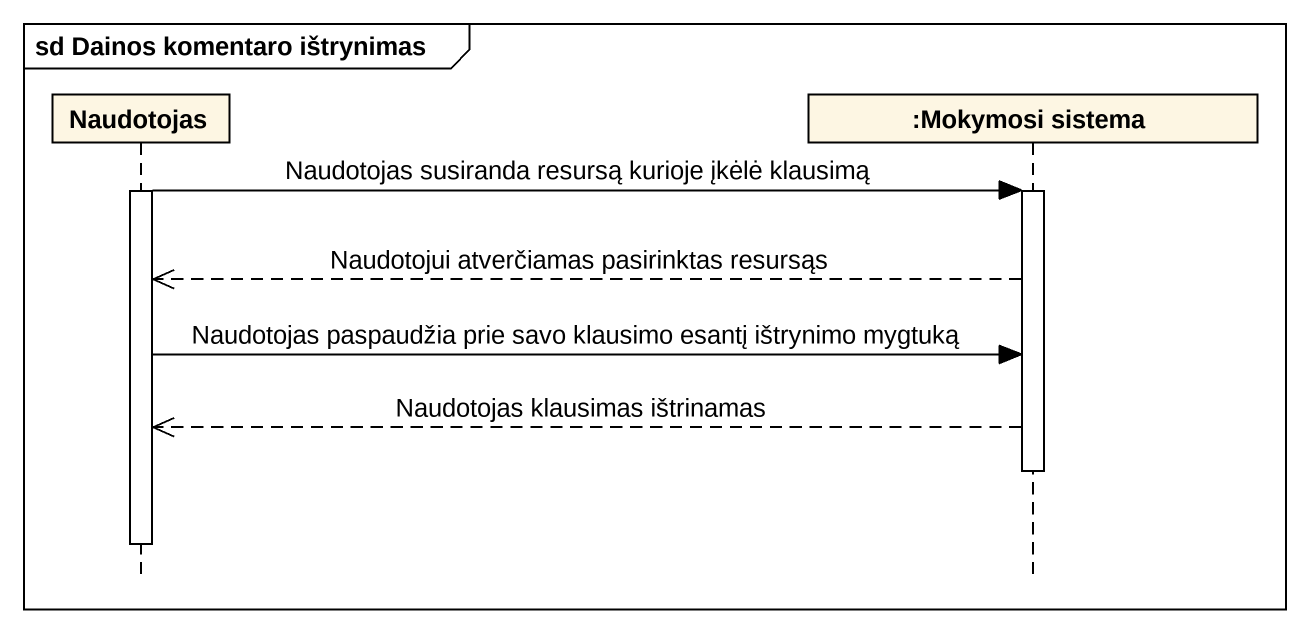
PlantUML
@startuml
mainframe sd Dainos komentaro ištrynimas
hide footbox
participant Naudotojas
participant ":Mokymosi sistema" as Mokymosi_sistema

activate Naudotojas
Naudotojas -> Mokymosi_sistema : Naudotojas susiranda resursą kurioje įkėlė klausimą
activate Mokymosi_sistema
Mokymosi_sistema -->> Naudotojas : Naudotojui atverčiamas pasirinktas resursąs
Naudotojas -> Mokymosi_sistema : Naudotojas paspaudžia prie savo klausimo esantį ištrynimo mygtuką
Mokymosi_sistema -->> Naudotojas : Naudotojas klausimas ištrinamas
deactivate Mokymosi_sistema
deactivate Naudotojas
@enduml
